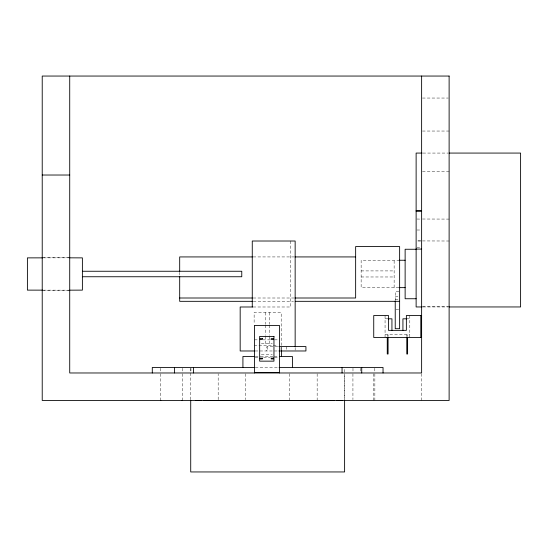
<?xml version="1.0" encoding="UTF-8"?>
<svg xmlns="http://www.w3.org/2000/svg" width="548" height="548" viewBox="0 0 548 548"><rect width="100%" height="100%" fill="white"/><g stroke="black" fill="none" stroke-linecap="round" stroke-linejoin="round"><path stroke-width="0.41" stroke-dasharray="2.74 2.06" d="M218.179 399.704L218.179 373.811M317.155 400.54L317.155 373.811M344.61 372.188L344.61 367.475M373.736 400.465L373.736 373.805M421.624 400.465L421.624 373.805M416.912 247.669L420.843 247.655M422.46 98.044L448.285 98.044M422.46 131.041L449.12 131.041M422.919 153.07L448.401 153.07M422.46 171.449L449.12 171.449M416.912 219.036L421.624 219.097M422.46 219.015L449.12 219.09M416.912 230.009L420.843 230.009M420.843 240.921L416.912 240.921L421.624 240.983M422.46 240.935L449.12 241.01M253.142 256.93L294.146 256.93M42.223 257.505L68.884 257.505M43.484 257.861L68.87 257.834M399.629 260.252L361.139 260.327L361.139 287.556L394.135 287.556M361.139 270.911L394.135 270.911M361.139 276.973L394.135 276.973M398.848 287.632L394.135 287.632L394.135 260.252M42.223 290.495L68.884 290.495M398.896 291.577L395.231 291.577L395.231 299.975M395.231 296.434L398.896 296.434M253.142 298.002L294.146 298.002M395.231 299.763L398.896 299.763M253.286 301.325L293.509 301.325M422.46 306.448L449.12 306.448M253.121 306.99L290.714 306.99L290.714 241.01M422.919 306.955L448.401 306.955M395.964 309.209L398.896 309.209M385.059 318.813L388.498 318.813M406.369 318.813L409.801 318.813M385.059 334.76L409.801 334.76M254.423 339.842L258.909 339.842M262.766 339.842L270.589 339.842M274.445 339.842L277.877 339.842M261.334 343.281L272.267 343.281M254.135 345.48L277.918 345.48M277.699 346.583L266.801 346.583L266.801 350.98M255.128 350.98L278.494 350.98M261.334 354.282L272.267 354.282M255.293 356.481L260.41 356.481M260.553 356.481L274.069 356.481M274.301 356.481L278.329 356.481M255.169 357.714L259.656 357.714M263.602 357.714L270.274 357.714M274.445 357.714L277.877 357.714M255.293 367.475L280.035 367.475M43.484 290.139L68.87 290.166M409.801 315.511L409.801 337.506M407.602 334.76L407.602 336.431M406.78 334.76L406.78 336.431M388.087 334.76L388.087 336.431M387.258 334.76L387.258 336.431M385.059 315.511L385.059 337.506M374.805 368.263L374.805 372.976M374.853 373.805L374.853 400.465M360.776 368.263L360.776 372.188M352.981 368.263L352.981 372.188M352.933 373.805L352.933 399.636M344.644 400.54L344.644 373.811L344.61 399.424M295.153 347.569L295.153 350.131M289.659 373.811L289.659 400.54M286.768 346.583L286.768 350.247M281.412 347.055L281.412 350.193M281.199 345.48L281.199 312.49L254.135 312.49L254.135 324.334M281.035 347.316L281.035 350.247M269.719 312.49L269.719 324.334M269.719 325.176L269.719 335.328M269.719 336.177L269.719 345.48M267.321 346.583L267.321 350.98M265.616 312.49L265.616 324.334M265.616 325.176L265.616 335.328M265.616 336.177L265.616 345.48M245.668 373.811L245.668 399.704M190.957 368.263L190.957 372.188M190.718 368.263L190.718 372.188M190.718 372.976L190.683 400.54M182.416 368.263L182.416 372.976M182.436 373.811L182.436 400.533M179.689 272.294L179.689 275.76M160.468 368.263L160.468 372.976M160.441 373.811L160.441 400.533"/><path stroke-width="0.82" d="M69.719 290.166L82.385 290.125L82.385 257.875L69.719 257.834M422.07 153.07L416.124 153.07L416.124 306.955L422.07 306.955M449.25 153.07L520.6 153.07L520.6 306.955L449.25 306.955M42.223 175.024L69.719 175.024M416.124 210.905L421.624 210.905M416.124 210.994L421.624 210.994M416.124 249.08L421.624 249.073M416.124 249.258L405.13 249.258L405.13 298.742L416.124 298.742M252.292 256.93L179.689 256.93L179.689 271.5M294.995 256.93L355.645 256.93M42.634 257.861L27.4 257.875L27.4 290.125L42.634 290.139M399.211 260.252L405.13 260.252M82.385 271.253L241.771 271.253L241.771 276.747L82.385 276.747M399.211 287.632L405.13 287.632M179.689 298.002L252.292 298.002M294.995 298.002L355.645 298.002L355.645 246.559L399.629 246.559L399.629 328.711L395.231 328.711L395.231 300.818M252.429 301.325L179.689 301.325L179.689 276.281M295.221 301.325L399.629 301.325M252.649 306.99L240.175 306.99L240.175 350.98L254.32 350.98M421.624 315.511L406.369 315.511L406.369 330.362L388.498 330.362L388.498 315.511L373.736 315.511L373.736 337.506L421.624 337.506M388.114 318.813L391.936 318.813L391.936 330.362M406.746 318.813L402.931 318.813L402.931 330.362M278.953 346.583L305.928 346.583L305.928 350.98L278.953 350.98M254.436 356.481L242.922 356.481L242.922 367.475M279.432 356.481L292.406 356.481L292.406 367.475M254.436 367.475L152.289 367.475L152.289 372.976M279.09 367.475L383.038 367.475L383.038 372.976M254.423 372.482L279.446 372.482M160.441 400.533L160.817 400.533M182.066 400.533L182.436 400.533M195.869 400.54L201 400.54M203.445 400.54L334.335 400.54M336.897 400.54L342.021 400.54M421.624 76.049L421.624 372.976L69.719 372.976L69.719 76.049M420.802 315.511L420.802 337.506M407.602 337.267L407.602 354.001L406.78 354.001L406.78 337.267M388.087 337.267L388.087 354.001L387.258 354.001L387.258 337.267M361.728 367.475L361.728 372.976M344.61 400.28L344.61 471.951L190.718 471.951L190.718 400.28M342.055 367.475L342.055 372.976M295.153 346.72L295.153 241.01L252.265 241.01L252.265 306.99M281.412 350.556L281.412 356.481M279.446 372.976L279.446 325.409L254.423 325.409L254.423 372.976M193.444 367.475L193.444 372.976M174.552 367.475L174.552 372.976M449.12 76.049L42.223 76.049L42.223 400.465L449.12 400.465L449.12 76.049M273.952 336.41L259.656 336.41L259.656 361.153L273.952 361.153L273.952 336.41M262.403 338.609L260.204 338.609L260.204 339.431L262.403 339.431L262.403 338.609M273.397 338.609L271.198 338.609L271.198 339.431L273.397 339.431L273.397 338.609M262.403 358.125L260.204 358.125L260.204 358.954L262.403 358.954L262.403 358.125M273.397 358.125L271.198 358.125L271.198 358.954L273.397 358.954L273.397 358.125"/></g></svg>
